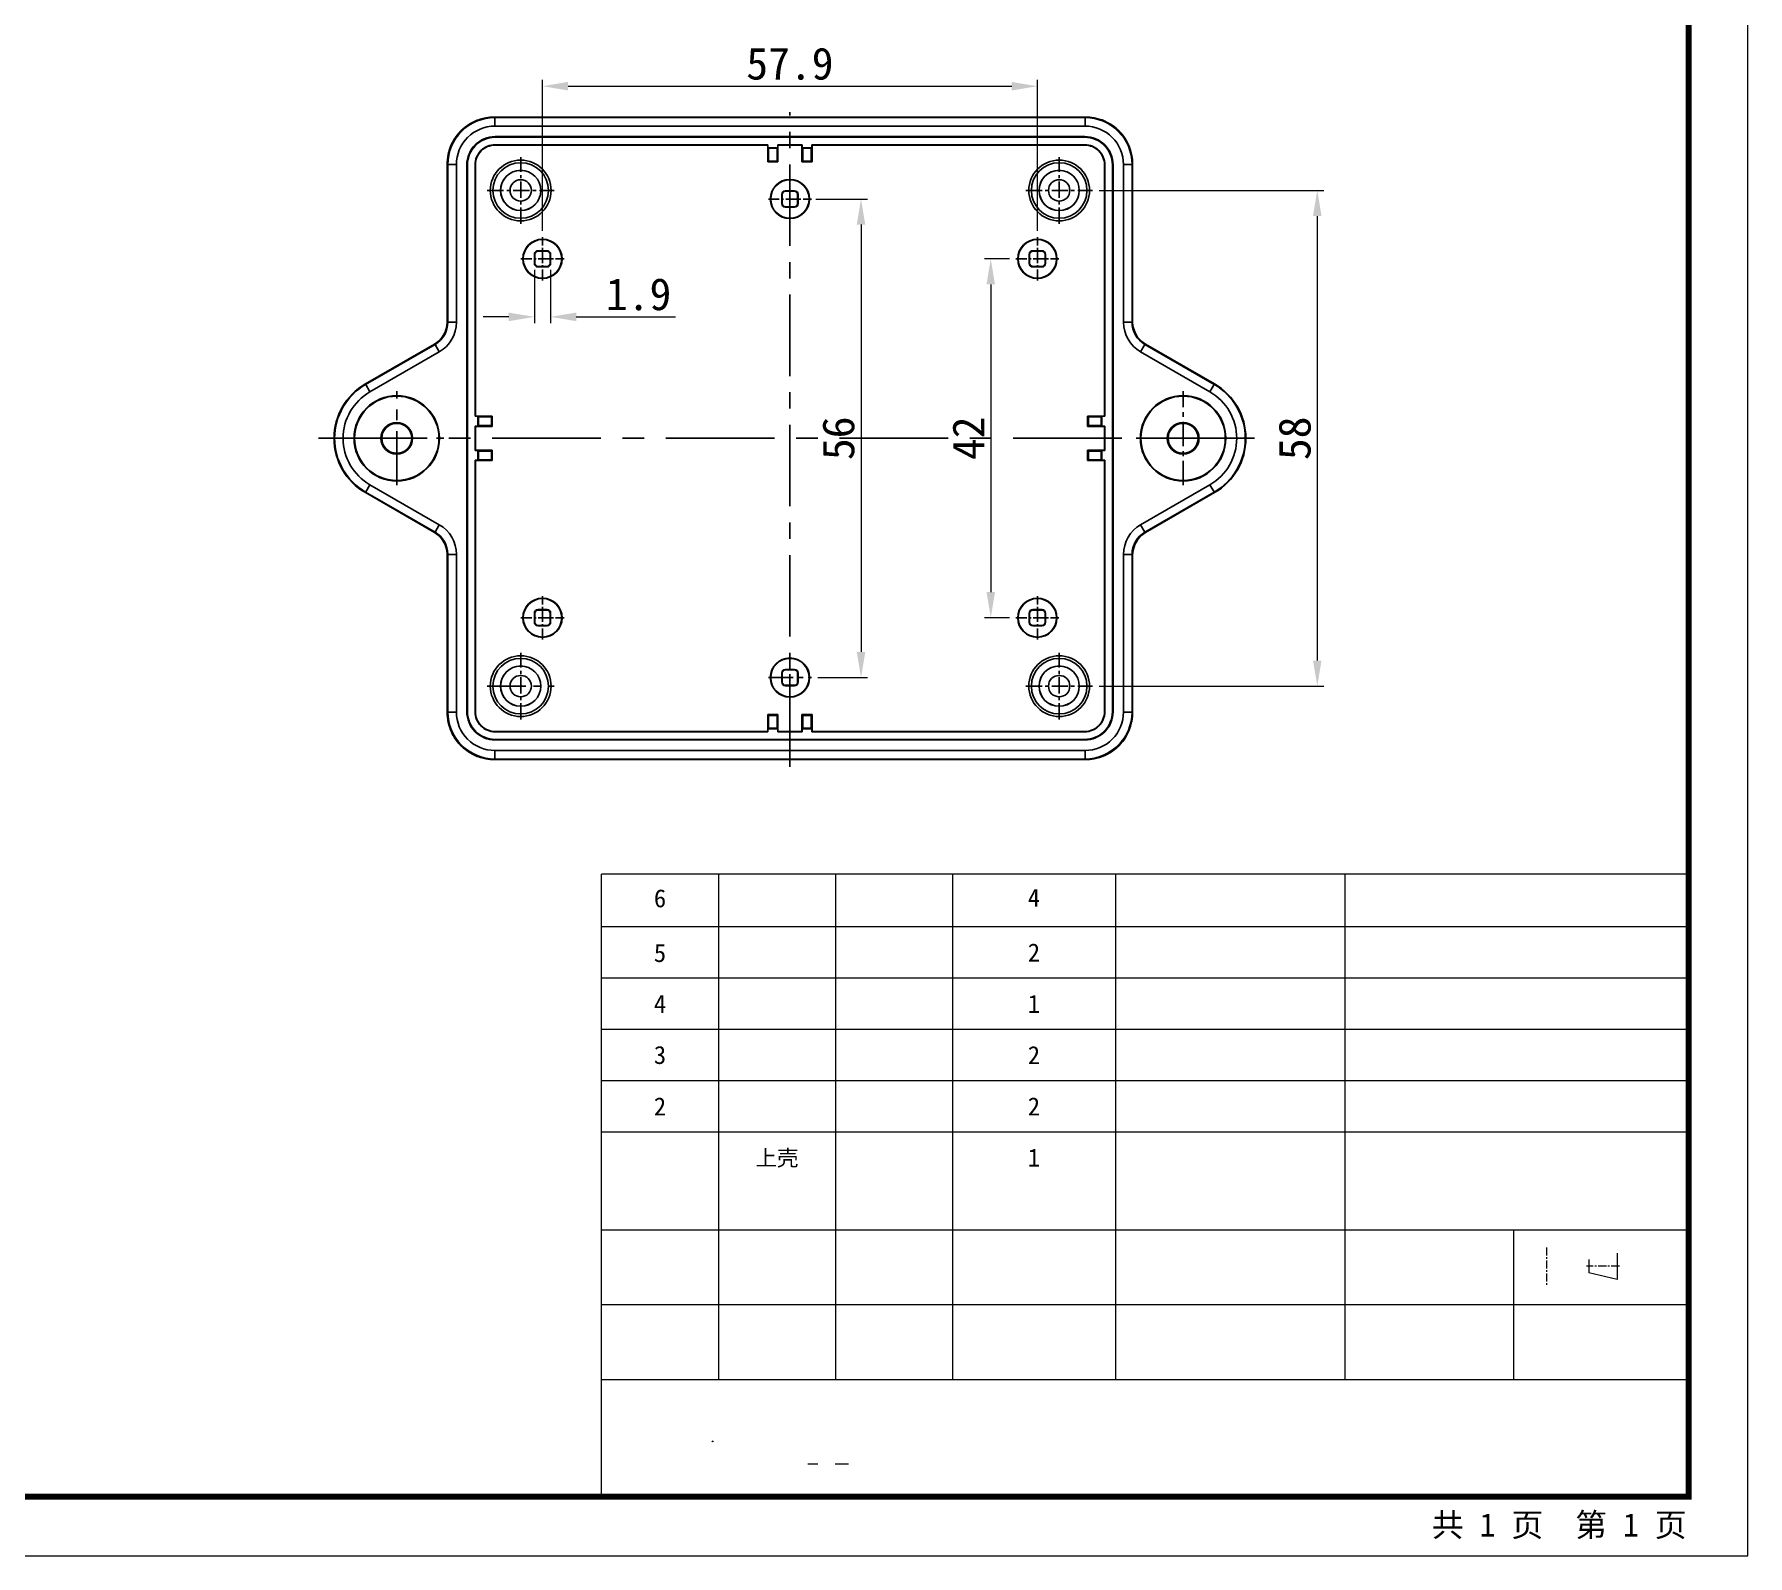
# Model space of a CAD drawing. Header units: millimetres. Extents: x 1338 to 1739, y -253 to 25.
# Drawn here: x 1538.8 to 1739.3, y -253.2 to -75.1 of the extents above; entities that cross this region are included whole.
import ezdxf
from ezdxf.enums import TextEntityAlignment as Align

# ---------------------------------------------------------------- set-up
doc = ezdxf.new("R2010")
doc.units = ezdxf.units.MM
doc.linetypes.add('CENTER', pattern=[50.8, 31.75, -6.35, 6.35, -6.35])
doc.layers.add('dim', color=82, linetype='Continuous', lineweight=9)
doc.layers.add('from', color=7, linetype='Continuous', lineweight=13)
doc.styles.add('宋体', font='')
doc.styles.get('宋体').set_extended_font_data('SimSun')
doc.dimstyles.new('YanXiu', dxfattribs={"dimscale": 1.5, "dimtxt": 2.5, "dimasz": 2.2, "dimexe": 0.65, "dimexo": 0.65, "dimgap": 0.5, "dimtad": 1, "dimdsep": 46, "dimtxsty": '宋体', "dimcen": 0, "dimclrd": 3, "dimclre": 3, "dimclrt": 3, "dimazin": 2, "dimtfac": 1, "dimtofl": 0, "dimtmove": 0, "dimatfit": 3, "dimfxl": 0, "dimlwd": 5, "dimlwe": 5, "dimarcsym": 0})

# ---------------------------------------------------------------- blocks, each defined once
blk = doc.blocks.new('*D6')
at = {"layer": 'Defpoints', "color": 0}
for p in [(1656.15, -81.2), (1598.25, -98.88), (1656.15, -98.88)]:
    blk.add_point(p, dxfattribs=at)
at = {"layer": 'dim', "color": 3, "lineweight": 5}
for p, q in [((1598.25, -98.13), (1598.25, -80.45)), ((1601.25, -81.2), (1653.15, -81.2)), ((1656.15, -98.13), (1656.15, -80.45))]:
    blk.add_line(p, q, dxfattribs=at)
at = {"layer": 'dim', "color": 3}
for points in [[(1601.25, -80.7), (1601.25, -81.7), (1598.25, -81.2)], [(1653.15, -80.7), (1653.15, -81.7), (1656.15, -81.2)]]:
    blk.add_solid(points, dxfattribs=at)
at = {"layer": 'dim', "color": 3, "insert": (1627.2, -78.58), "char_height": 3.75, "attachment_point": 5, "style": '宋体'}
blk.add_mtext('57.9', dxfattribs=at)
blk = doc.blocks.new('*D7')
at = {"layer": 'Defpoints', "color": 0}
for p in [(1653.63, -101.4), (1650.7, -143.4), (1653.63, -143.4)]:
    blk.add_point(p, dxfattribs=at)
at = {"layer": 'dim', "color": 3, "lineweight": 5}
for p, q in [((1652.88, -101.4), (1649.95, -101.4)), ((1650.7, -104.4), (1650.7, -140.4)), ((1652.88, -143.4), (1649.95, -143.4))]:
    blk.add_line(p, q, dxfattribs=at)
at = {"layer": 'dim', "color": 3}
for points in [[(1650.2, -104.4), (1651.2, -104.4), (1650.7, -101.4)], [(1650.2, -140.4), (1651.2, -140.4), (1650.7, -143.4)]]:
    blk.add_solid(points, dxfattribs=at)
at = {"layer": 'dim', "color": 3, "insert": (1648.08, -122.4), "char_height": 3.75, "attachment_point": 5, "rotation": 90, "style": '宋体'}
blk.add_mtext('42', dxfattribs=at)
blk = doc.blocks.new('*D8')
at = {"layer": 'Defpoints', "color": 0}
for p in [(1629.5, -94.4), (1629.73, -150.4), (1635.52, -150.4)]:
    blk.add_point(p, dxfattribs=at)
at = {"layer": 'dim', "color": 3, "lineweight": 5}
for p, q in [((1630.25, -94.4), (1636.27, -94.4)), ((1635.52, -97.4), (1635.52, -147.4)), ((1630.48, -150.4), (1636.27, -150.4))]:
    blk.add_line(p, q, dxfattribs=at)
at = {"layer": 'dim', "color": 3}
for points in [[(1635.02, -97.4), (1636.02, -97.4), (1635.52, -94.4)], [(1635.02, -147.4), (1636.02, -147.4), (1635.52, -150.4)]]:
    blk.add_solid(points, dxfattribs=at)
at = {"layer": 'dim', "color": 3, "insert": (1632.89, -122.4), "char_height": 3.75, "attachment_point": 5, "rotation": 90, "style": '宋体'}
blk.add_mtext('56', dxfattribs=at)
blk = doc.blocks.new('*D27')
at = {"layer": 'Defpoints', "color": 0}
for p in [(1597.3, -101.95), (1599.2, -101.95), (1599.2, -108.19)]:
    blk.add_point(p, dxfattribs=at)
at = {"layer": 'dim', "color": 3, "lineweight": 5}
for p, q in [((1597.3, -102.7), (1597.3, -108.94)), ((1599.2, -102.7), (1599.2, -108.94)), ((1594.3, -108.19), (1591.3, -108.19)), ((1602.2, -108.19), (1613.81, -108.19))]:
    blk.add_line(p, q, dxfattribs=at)
at = {"layer": 'dim', "color": 3}
for points in [[(1594.3, -107.69), (1594.3, -108.69), (1597.3, -108.19)], [(1602.2, -107.69), (1602.2, -108.69), (1599.2, -108.19)]]:
    blk.add_solid(points, dxfattribs=at)
at = {"layer": 'dim', "color": 3, "insert": (1609.5, -105.56), "char_height": 3.75, "attachment_point": 5, "style": '宋体'}
blk.add_mtext('1.9', dxfattribs=at)
blk = doc.blocks.new('*D28')
at = {"layer": 'Defpoints', "color": 0}
for p in [(1662.62, -93.4), (1662.62, -151.4), (1688.9, -151.4)]:
    blk.add_point(p, dxfattribs=at)
at = {"layer": 'dim', "color": 3, "lineweight": 5}
for p, q in [((1663.37, -93.4), (1689.65, -93.4)), ((1688.9, -96.4), (1688.9, -148.4)), ((1663.37, -151.4), (1689.65, -151.4))]:
    blk.add_line(p, q, dxfattribs=at)
at = {"layer": 'dim', "color": 3}
for points in [[(1688.4, -96.4), (1689.4, -96.4), (1688.9, -93.4)], [(1688.4, -148.4), (1689.4, -148.4), (1688.9, -151.4)]]:
    blk.add_solid(points, dxfattribs=at)
at = {"layer": 'dim', "color": 3, "insert": (1686.27, -122.4), "char_height": 3.75, "attachment_point": 5, "rotation": 90, "style": '宋体'}
blk.add_mtext('58', dxfattribs=at)

msp = doc.modelspace()

# ---------------------------------------------------------------- linework, layer by layer
at = {"color": 7, "linetype": 'Continuous'}
for p, q in [((1592.611, -84.808), (1592.611, -84.809)), ((1592.676, -84.874), (1592.611, -84.809)), ((1592.611, -84.809), (1661.796, -84.809)), ((1592.676, -85.874), (1592.676, -84.874)), ((1661.73, -84.874), (1592.676, -84.874)), ((1661.73, -85.874), (1592.676, -85.874)), ((1661.73, -84.874), (1661.796, -84.809)), ((1661.73, -85.874), (1661.73, -84.874)), ((1661.796, -84.808), (1661.796, -84.809)), ((1592.703, -87.175), (1592.703, -87.1)), ((1592.703, -87.1), (1661.703, -87.1)), ((1661.703, -87.175), (1592.703, -87.175)), ((1592.703, -88.1), (1592.703, -88.056)), ((1592.703, -88.056), (1624.631, -88.056)), ((1592.703, -88.1), (1624.602, -88.1)), ((1624.602, -88.1), (1624.631, -88.056)), ((1624.602, -90.069), (1624.602, -88.1)), ((1624.631, -88.056), (1624.631, -88.396)), ((1625.775, -88.396), (1625.775, -88.056)), ((1625.804, -88.1), (1625.775, -88.056)), ((1625.775, -88.056), (1628.631, -88.056)), ((1625.804, -88.1), (1625.804, -90.069)), ((1625.804, -88.1), (1628.602, -88.1)), ((1628.602, -88.1), (1628.631, -88.056)), ((1628.602, -90.069), (1628.602, -88.1)), ((1628.631, -88.056), (1628.631, -88.396)), ((1629.775, -88.396), (1629.775, -88.056)), ((1629.804, -88.1), (1629.775, -88.056)), ((1629.775, -88.056), (1661.703, -88.056)), ((1629.804, -88.1), (1629.804, -90.069)), ((1629.804, -88.1), (1661.703, -88.1)), ((1661.703, -87.175), (1661.703, -87.1)), ((1661.703, -88.1), (1661.703, -88.056)), ((1624.703, -89.968), (1624.602, -90.069)), ((1624.602, -90.069), (1625.804, -90.069)), ((1624.703, -88.468), (1624.631, -88.396)), ((1625.775, -88.396), (1624.631, -88.396)), ((1624.703, -88.468), (1624.703, -89.968)), ((1625.703, -88.468), (1624.703, -88.468)), ((1624.703, -89.968), (1625.703, -89.968)), ((1625.703, -88.468), (1625.775, -88.396)), ((1625.703, -89.968), (1625.703, -88.468)), ((1625.703, -89.968), (1625.804, -90.069)), ((1628.703, -89.968), (1628.602, -90.069)), ((1628.602, -90.069), (1629.804, -90.069)), ((1628.703, -88.468), (1628.631, -88.396)), ((1629.775, -88.396), (1628.631, -88.396)), ((1628.703, -88.468), (1628.703, -89.968)), ((1629.703, -88.468), (1628.703, -88.468)), ((1628.703, -89.968), (1629.703, -89.968)), ((1629.703, -88.468), (1629.775, -88.396)), ((1629.703, -89.968), (1629.703, -88.468)), ((1629.703, -89.968), (1629.804, -90.069)), ((1587.112, -108.78), (1587.112, -90.307)), ((1587.178, -90.372), (1587.112, -90.307)), ((1587.112, -90.307), (1587.112, -90.307)), ((1587.178, -90.372), (1587.178, -108.818)), ((1588.177, -90.372), (1587.178, -90.372)), ((1588.177, -90.372), (1588.177, -108.818)), ((1589.404, -154.4), (1589.404, -90.4)), ((1589.479, -90.4), (1589.404, -90.4)), ((1589.479, -90.4), (1589.479, -154.4)), ((1590.359, -119.828), (1590.359, -90.4)), ((1590.404, -90.4), (1590.359, -90.4)), ((1590.404, -119.798), (1590.404, -90.4)), ((1664.003, -90.4), (1664.047, -90.4)), ((1664.003, -90.4), (1664.003, -119.798)), ((1664.047, -90.4), (1664.047, -119.828)), ((1664.927, -90.4), (1665.003, -90.4)), ((1664.927, -154.4), (1664.927, -90.4)), ((1665.003, -90.4), (1665.003, -154.4)), ((1666.229, -90.372), (1667.229, -90.372)), ((1666.229, -108.818), (1666.229, -90.372)), ((1667.229, -90.372), (1667.294, -90.307)), ((1667.229, -108.818), (1667.229, -90.372)), ((1667.294, -90.307), (1667.294, -90.307)), ((1667.294, -90.307), (1667.294, -108.78)), ((1626.253, -94.95), (1626.253, -93.85)), ((1626.253, -93.85), (1626.299, -93.896)), ((1626.299, -93.896), (1626.299, -94.903)), ((1626.653, -93.45), (1626.699, -93.496)), ((1626.653, -93.45), (1627.753, -93.45)), ((1627.707, -93.496), (1626.699, -93.496)), ((1627.753, -93.45), (1627.707, -93.496)), ((1628.153, -93.85), (1628.107, -93.896)), ((1628.107, -94.903), (1628.107, -93.896)), ((1628.153, -93.85), (1628.153, -94.95)), ((1626.253, -94.95), (1626.299, -94.903)), ((1626.653, -95.35), (1626.699, -95.303)), ((1627.753, -95.35), (1626.653, -95.35)), ((1626.699, -95.303), (1627.707, -95.303)), ((1627.707, -95.303), (1627.753, -95.35)), ((1628.107, -94.903), (1628.153, -94.95)), ((1597.303, -101.95), (1597.303, -100.85)), ((1597.303, -100.85), (1597.349, -100.896)), ((1597.303, -101.95), (1597.349, -101.903)), ((1597.349, -100.896), (1597.349, -101.903)), ((1597.703, -100.45), (1597.749, -100.496)), ((1597.703, -100.45), (1598.803, -100.45)), ((1598.757, -100.496), (1597.749, -100.496)), ((1598.757, -100.496), (1598.803, -100.45)), ((1599.157, -100.896), (1599.203, -100.85)), ((1599.157, -101.903), (1599.157, -100.896)), ((1599.203, -101.95), (1599.157, -101.903)), ((1599.203, -100.85), (1599.203, -101.95)), ((1655.203, -101.95), (1655.203, -100.85)), ((1655.249, -100.896), (1655.203, -100.85)), ((1655.203, -101.95), (1655.249, -101.903)), ((1655.249, -100.896), (1655.249, -101.903)), ((1655.603, -100.45), (1656.703, -100.45)), ((1655.649, -100.496), (1655.603, -100.45)), ((1656.657, -100.496), (1655.649, -100.496)), ((1656.703, -100.45), (1656.657, -100.496)), ((1657.103, -100.85), (1657.057, -100.896)), ((1657.057, -101.903), (1657.057, -100.896)), ((1657.103, -101.95), (1657.057, -101.903)), ((1657.103, -100.85), (1657.103, -101.95)), ((1597.703, -102.35), (1597.749, -102.303)), ((1598.803, -102.35), (1597.703, -102.35)), ((1597.749, -102.303), (1598.757, -102.303)), ((1598.803, -102.35), (1598.757, -102.303)), ((1655.603, -102.35), (1655.649, -102.303)), ((1656.703, -102.35), (1655.603, -102.35)), ((1655.649, -102.303), (1656.657, -102.303)), ((1656.703, -102.35), (1656.657, -102.303)), ((1587.178, -108.818), (1587.112, -108.78)), ((1587.112, -108.78), (1587.112, -108.78)), ((1588.177, -108.818), (1587.178, -108.818)), ((1666.229, -108.818), (1667.229, -108.818)), ((1667.294, -108.78), (1667.229, -108.818)), ((1667.294, -108.78), (1667.294, -108.78)), ((1667.338, -109.291), (1667.294, -108.78)), ((1577.533, -116.042), (1585.613, -111.377)), ((1585.678, -111.415), (1577.565, -116.099)), ((1586.035, -111.082), (1585.613, -111.377)), ((1585.613, -111.377), (1585.613, -111.377)), ((1585.678, -111.415), (1585.613, -111.377)), ((1586.178, -112.281), (1585.678, -111.415)), ((1668.228, -112.281), (1668.728, -111.415)), ((1668.793, -111.377), (1668.728, -111.415)), ((1676.841, -116.099), (1668.728, -111.415)), ((1668.793, -111.377), (1668.793, -111.377)), ((1668.793, -111.377), (1676.873, -116.042)), ((1586.178, -112.281), (1578.065, -116.964)), ((1676.341, -116.964), (1668.228, -112.281)), ((1578.065, -116.964), (1577.533, -116.042)), ((1676.341, -116.964), (1676.873, -116.042)), ((1590.404, -119.798), (1590.359, -119.828)), ((1590.7, -119.828), (1590.359, -119.828)), ((1590.404, -119.798), (1592.373, -119.798)), ((1590.7, -119.828), (1590.7, -120.971)), ((1590.771, -119.9), (1590.7, -119.828)), ((1590.771, -119.9), (1590.771, -120.9)), ((1592.271, -119.9), (1590.771, -119.9)), ((1592.271, -119.9), (1592.373, -119.798)), ((1592.271, -120.9), (1592.271, -119.9)), ((1592.373, -121.001), (1592.373, -119.798)), ((1662.033, -119.798), (1664.003, -119.798)), ((1662.135, -119.9), (1662.033, -119.798)), ((1662.033, -119.798), (1662.033, -121.001)), ((1663.635, -119.9), (1662.135, -119.9)), ((1662.135, -119.9), (1662.135, -120.9)), ((1663.635, -119.9), (1663.706, -119.828)), ((1663.635, -120.9), (1663.635, -119.9)), ((1664.047, -119.828), (1663.706, -119.828)), ((1663.706, -120.971), (1663.706, -119.828)), ((1664.003, -119.798), (1664.047, -119.828)), ((1590.359, -123.828), (1590.359, -120.971)), ((1590.404, -121.001), (1590.359, -120.971)), ((1590.359, -120.971), (1590.7, -120.971)), ((1590.404, -123.798), (1590.404, -121.001)), ((1592.373, -121.001), (1590.404, -121.001)), ((1590.771, -120.9), (1590.7, -120.971)), ((1590.771, -120.9), (1592.271, -120.9)), ((1592.271, -120.9), (1592.373, -121.001)), ((1662.135, -120.9), (1662.033, -121.001)), ((1664.003, -121.001), (1662.033, -121.001)), ((1662.135, -120.9), (1663.635, -120.9)), ((1663.635, -120.9), (1663.706, -120.971)), ((1663.706, -120.971), (1664.047, -120.971)), ((1664.003, -121.001), (1664.047, -120.971)), ((1664.003, -121.001), (1664.003, -123.798)), ((1664.047, -120.971), (1664.047, -123.828)), ((1590.404, -123.798), (1590.359, -123.828)), ((1590.7, -123.828), (1590.359, -123.828)), ((1590.404, -123.798), (1592.373, -123.798)), ((1590.7, -123.828), (1590.7, -124.971)), ((1590.771, -123.9), (1590.7, -123.828)), ((1590.771, -123.9), (1590.771, -124.9)), ((1592.271, -123.9), (1590.771, -123.9)), ((1592.271, -123.9), (1592.373, -123.798)), ((1592.271, -124.9), (1592.271, -123.9)), ((1592.373, -125.001), (1592.373, -123.798)), ((1662.033, -123.798), (1664.003, -123.798)), ((1662.135, -123.9), (1662.033, -123.798)), ((1662.033, -123.798), (1662.033, -125.001)), ((1663.635, -123.9), (1662.135, -123.9)), ((1662.135, -123.9), (1662.135, -124.9)), ((1663.635, -123.9), (1663.706, -123.828)), ((1663.635, -124.9), (1663.635, -123.9)), ((1664.047, -123.828), (1663.706, -123.828)), ((1663.706, -124.971), (1663.706, -123.828)), ((1664.003, -123.798), (1664.047, -123.828)), ((1590.359, -154.4), (1590.359, -124.971)), ((1590.404, -125.001), (1590.359, -124.971)), ((1590.359, -124.971), (1590.7, -124.971)), ((1590.404, -154.4), (1590.404, -125.001)), ((1592.373, -125.001), (1590.404, -125.001)), ((1590.771, -124.9), (1590.7, -124.971)), ((1590.771, -124.9), (1592.271, -124.9)), ((1592.271, -124.9), (1592.373, -125.001)), ((1662.135, -124.9), (1662.033, -125.001)), ((1664.003, -125.001), (1662.033, -125.001)), ((1662.135, -124.9), (1663.635, -124.9)), ((1663.635, -124.9), (1663.706, -124.971)), ((1663.706, -124.971), (1664.047, -124.971)), ((1664.003, -125.001), (1664.047, -124.971)), ((1664.003, -125.001), (1664.003, -154.4)), ((1664.047, -124.971), (1664.047, -154.4)), ((1578.065, -127.835), (1577.533, -128.757)), ((1578.065, -127.835), (1586.178, -132.518)), ((1668.228, -132.518), (1676.341, -127.835)), ((1676.341, -127.835), (1676.873, -128.757)), ((1585.613, -133.422), (1577.533, -128.757)), ((1577.565, -128.7), (1585.678, -133.384)), ((1668.728, -133.384), (1676.841, -128.7)), ((1676.873, -128.757), (1668.793, -133.422)), ((1585.613, -133.422), (1585.678, -133.384)), ((1585.613, -133.422), (1585.613, -133.422)), ((1586.178, -132.518), (1585.678, -133.384)), ((1668.228, -132.518), (1668.728, -133.384)), ((1668.372, -133.717), (1668.793, -133.422)), ((1668.728, -133.384), (1668.793, -133.422)), ((1668.793, -133.422), (1668.793, -133.422)), ((1587.068, -135.508), (1587.112, -136.019)), ((1587.112, -136.019), (1587.178, -135.981)), ((1587.112, -154.492), (1587.112, -136.019)), ((1587.112, -136.019), (1587.112, -136.019)), ((1587.178, -135.981), (1587.178, -154.427)), ((1588.177, -135.981), (1587.178, -135.981)), ((1588.177, -135.981), (1588.177, -154.427)), ((1666.229, -135.981), (1667.229, -135.981)), ((1666.229, -154.427), (1666.229, -135.981)), ((1667.229, -135.981), (1667.294, -136.019)), ((1667.229, -154.427), (1667.229, -135.981)), ((1667.294, -136.019), (1667.294, -136.019)), ((1667.294, -136.019), (1667.294, -154.492)), ((1597.303, -142.85), (1597.349, -142.896)), ((1597.303, -143.95), (1597.303, -142.85)), ((1597.303, -143.95), (1597.349, -143.903)), ((1597.349, -142.896), (1597.349, -143.903)), ((1597.703, -142.45), (1597.749, -142.496)), ((1597.703, -142.45), (1598.803, -142.45)), ((1597.703, -144.35), (1597.749, -144.303)), ((1598.757, -142.496), (1597.749, -142.496)), ((1597.749, -144.303), (1598.757, -144.303)), ((1598.803, -142.45), (1598.757, -142.496)), ((1598.757, -144.303), (1598.803, -144.35)), ((1599.203, -142.85), (1599.157, -142.896)), ((1599.157, -143.903), (1599.157, -142.896)), ((1599.157, -143.903), (1599.203, -143.95)), ((1599.203, -142.85), (1599.203, -143.95)), ((1655.203, -142.85), (1655.249, -142.896)), ((1655.203, -143.95), (1655.203, -142.85)), ((1655.249, -143.903), (1655.203, -143.95)), ((1655.249, -142.896), (1655.249, -143.903)), ((1655.603, -142.45), (1656.703, -142.45)), ((1655.603, -142.45), (1655.649, -142.496)), ((1655.649, -144.303), (1655.603, -144.35)), ((1656.657, -142.496), (1655.649, -142.496)), ((1655.649, -144.303), (1656.657, -144.303)), ((1656.703, -142.45), (1656.657, -142.496)), ((1656.703, -144.35), (1656.657, -144.303)), ((1657.103, -142.85), (1657.057, -142.896)), ((1657.057, -143.903), (1657.057, -142.896)), ((1657.103, -143.95), (1657.057, -143.903)), ((1657.103, -142.85), (1657.103, -143.95)), ((1598.803, -144.35), (1597.703, -144.35)), ((1656.703, -144.35), (1655.603, -144.35)), ((1626.253, -149.85), (1626.299, -149.896)), ((1626.253, -150.95), (1626.253, -149.85)), ((1626.299, -149.896), (1626.299, -150.903)), ((1626.653, -149.45), (1627.753, -149.45)), ((1626.653, -149.45), (1626.699, -149.496)), ((1627.707, -149.496), (1626.699, -149.496)), ((1627.707, -149.496), (1627.753, -149.45)), ((1628.107, -149.896), (1628.153, -149.85)), ((1628.107, -150.903), (1628.107, -149.896)), ((1628.153, -149.85), (1628.153, -150.95)), ((1626.253, -150.95), (1626.299, -150.903)), ((1626.653, -151.35), (1626.699, -151.303)), ((1627.753, -151.35), (1626.653, -151.35)), ((1626.699, -151.303), (1627.707, -151.303)), ((1627.753, -151.35), (1627.707, -151.303)), ((1628.153, -150.95), (1628.107, -150.903)), ((1587.178, -154.427), (1587.112, -154.492)), ((1587.112, -154.492), (1587.112, -154.492)), ((1588.177, -154.427), (1587.178, -154.427)), ((1589.479, -154.4), (1589.404, -154.4)), ((1590.404, -154.4), (1590.359, -154.4)), ((1625.804, -154.73), (1624.602, -154.73)), ((1624.703, -154.831), (1624.602, -154.73)), ((1624.602, -156.699), (1624.602, -154.73)), ((1624.703, -156.331), (1624.631, -156.403)), ((1625.703, -154.831), (1624.703, -154.831)), ((1624.703, -154.831), (1624.703, -156.331)), ((1624.703, -156.331), (1625.703, -156.331)), ((1625.703, -154.831), (1625.804, -154.73)), ((1625.703, -156.331), (1625.703, -154.831)), ((1625.703, -156.331), (1625.775, -156.403)), ((1625.804, -154.73), (1625.804, -156.699)), ((1629.804, -154.73), (1628.602, -154.73)), ((1628.703, -154.831), (1628.602, -154.73)), ((1628.602, -156.699), (1628.602, -154.73)), ((1628.703, -156.331), (1628.631, -156.403)), ((1629.703, -154.831), (1628.703, -154.831)), ((1628.703, -154.831), (1628.703, -156.331)), ((1628.703, -156.331), (1629.703, -156.331)), ((1629.703, -154.831), (1629.804, -154.73)), ((1629.703, -156.331), (1629.703, -154.831)), ((1629.703, -156.331), (1629.775, -156.403)), ((1629.804, -154.73), (1629.804, -156.699)), ((1664.003, -154.4), (1664.047, -154.4)), ((1664.927, -154.4), (1665.003, -154.4)), ((1666.229, -154.427), (1667.229, -154.427)), ((1667.229, -154.427), (1667.294, -154.492)), ((1667.294, -154.492), (1667.294, -154.492)), ((1592.703, -156.699), (1592.703, -156.744)), ((1624.602, -156.699), (1592.703, -156.699)), ((1624.631, -156.744), (1592.703, -156.744)), ((1592.703, -157.624), (1592.703, -157.699)), ((1592.703, -157.624), (1661.703, -157.624)), ((1661.703, -157.699), (1592.703, -157.699)), ((1624.602, -156.699), (1624.631, -156.744)), ((1624.631, -156.403), (1625.775, -156.403)), ((1624.631, -156.403), (1624.631, -156.744)), ((1625.775, -156.744), (1625.775, -156.403)), ((1625.804, -156.699), (1625.775, -156.744)), ((1628.631, -156.744), (1625.775, -156.744)), ((1628.602, -156.699), (1625.804, -156.699)), ((1628.602, -156.699), (1628.631, -156.744)), ((1628.631, -156.403), (1629.775, -156.403)), ((1628.631, -156.403), (1628.631, -156.744)), ((1629.775, -156.744), (1629.775, -156.403)), ((1629.804, -156.699), (1629.775, -156.744)), ((1661.703, -156.744), (1629.775, -156.744)), ((1661.703, -156.699), (1629.804, -156.699)), ((1661.703, -156.699), (1661.703, -156.744)), ((1661.703, -157.624), (1661.703, -157.699)), ((1592.676, -159.925), (1592.611, -159.99)), ((1592.611, -159.991), (1592.611, -159.99)), ((1661.796, -159.991), (1592.611, -159.991)), ((1592.676, -158.925), (1592.676, -159.925)), ((1592.676, -158.925), (1661.73, -158.925)), ((1592.676, -159.925), (1661.73, -159.925)), ((1661.73, -158.925), (1661.73, -159.925)), ((1661.73, -159.925), (1661.796, -159.99)), ((1661.796, -159.991), (1661.796, -159.99))]:
    msp.add_line(p, q, dxfattribs=at)
at = {"color": 1, "linetype": 'CENTER', "ltscale": 0.3}
msp.add_line((1627.203, -160.835), (1627.203, -84.232), dxfattribs=at)
at = {"color": 1, "linetype": 'CENTER', "ltscale": 0.06}
for p, q in [((1595.703, -97.313), (1595.703, -89.486)), ((1658.703, -97.313), (1658.703, -89.486)), ((1591.79, -93.4), (1599.616, -93.4)), ((1654.79, -93.4), (1662.616, -93.4)), ((1595.703, -155.313), (1595.703, -147.486)), ((1658.703, -155.313), (1658.703, -147.486)), ((1654.79, -151.4), (1662.616, -151.4))]:
    msp.add_line(p, q, dxfattribs=at)
at = {"color": 1, "linetype": 'CENTER', "ltscale": 0.091745}
for p, q in [((1627.203, -96.923), (1627.203, -91.877)), ((1627.203, -152.923), (1627.203, -147.877)), ((1624.68, -150.4), (1629.726, -150.4))]:
    msp.add_line(p, q, dxfattribs=at)
at = {"color": 1, "linetype": 'CENTER', "ltscale": 0.04}
for p, q in [((1624.68, -94.4), (1629.726, -94.4)), ((1598.253, -103.923), (1598.253, -98.877)), ((1656.153, -103.923), (1656.153, -98.877)), ((1595.73, -101.4), (1600.776, -101.4)), ((1653.63, -101.4), (1658.676, -101.4)), ((1598.253, -145.923), (1598.253, -140.877)), ((1656.153, -145.923), (1656.153, -140.877)), ((1595.73, -143.4), (1600.776, -143.4)), ((1653.63, -143.4), (1658.676, -143.4))]:
    msp.add_line(p, q, dxfattribs=at)
at = {"color": 1, "linetype": 'CENTER', "ltscale": 0.2}
for p, q in [((1581.203, -127.9), (1581.203, -116.9)), ((1575.703, -122.4), (1586.703, -122.4)), ((1667.703, -122.4), (1678.703, -122.4))]:
    msp.add_line(p, q, dxfattribs=at)
at = {"color": 1, "linetype": 'CENTER', "ltscale": 0.09}
msp.add_line((1673.203, -127.9), (1673.203, -116.9), dxfattribs=at)
at = {"color": 1, "linetype": 'CENTER', "ltscale": 0.4}
msp.add_line((1572.058, -122.4), (1681.557, -122.4), dxfattribs=at)
at = {"color": 1, "linetype": 'CENTER', "ltscale": 0.142292}
msp.add_line((1591.79, -151.4), (1599.616, -151.4), dxfattribs=at)
at = {"color": 7, "linetype": 'Continuous'}
for points in [[(1592.611, -84.808), (1591.691, -84.886), (1590.6, -85.189), (1589.594, -85.71), (1588.715, -86.426), (1588.002, -87.308), (1587.485, -88.316), (1587.186, -89.407), (1587.112, -90.307)], [(1667.294, -90.307), (1667.217, -89.388), (1666.914, -88.297), (1666.393, -87.29), (1665.676, -86.411), (1664.795, -85.698), (1663.786, -85.181), (1662.695, -84.882), (1661.796, -84.808)], [(1587.112, -108.78), (1587.065, -109.306), (1586.864, -109.973), (1586.514, -110.576), (1586.035, -111.082)], [(1668.793, -111.377), (1668.36, -111.072), (1667.882, -110.564), (1667.536, -109.959), (1667.338, -109.291)], [(1585.613, -133.422), (1586.047, -133.727), (1586.524, -134.235), (1586.871, -134.84), (1587.068, -135.508)], [(1667.294, -136.019), (1667.341, -135.493), (1667.542, -134.826), (1667.892, -134.223), (1668.372, -133.717)], [(1587.112, -154.492), (1587.189, -155.411), (1587.492, -156.502), (1588.013, -157.509), (1588.73, -158.388), (1589.612, -159.101), (1590.62, -159.618), (1591.711, -159.917), (1592.611, -159.991)], [(1661.796, -159.991), (1662.715, -159.913), (1663.806, -159.61), (1664.813, -159.089), (1665.692, -158.373), (1666.405, -157.491), (1666.921, -156.483), (1667.22, -155.392), (1667.294, -154.492)]]:
    msp.add_lwpolyline(points, dxfattribs=at)
for centre, radius in [((1595.703, -93.4), 3.557), ((1595.703, -93.4), 3.25), ((1658.703, -93.4), 3.557), ((1658.703, -93.4), 3.25), ((1595.703, -93.4), 2.358), ((1595.703, -93.4), 2.35), ((1595.703, -93.4), 1.25), ((1627.203, -94.4), 2.294), ((1627.203, -94.4), 2.25), ((1658.703, -93.4), 2.358), ((1658.703, -93.4), 2.35), ((1658.703, -93.4), 1.25), ((1598.253, -101.4), 2.294), ((1598.253, -101.4), 2.25), ((1656.153, -101.4), 2.294), ((1656.153, -101.4), 2.25), ((1581.203, -122.4), 5), ((1581.203, -122.4), 4.934), ((1673.203, -122.4), 5), ((1673.203, -122.4), 4.934), ((1581.203, -122.4), 1.858), ((1581.203, -122.4), 1.75), ((1673.203, -122.4), 1.858), ((1673.203, -122.4), 1.75), ((1598.253, -143.4), 2.294), ((1598.253, -143.4), 2.25), ((1656.153, -143.4), 2.294), ((1656.153, -143.4), 2.25), ((1595.703, -151.4), 3.557), ((1595.703, -151.4), 3.25), ((1627.203, -150.4), 2.294), ((1627.203, -150.4), 2.25), ((1658.703, -151.4), 3.557), ((1658.703, -151.4), 3.25), ((1595.703, -151.4), 2.358), ((1595.703, -151.4), 2.35), ((1595.703, -151.4), 1.25), ((1658.703, -151.4), 2.358), ((1658.703, -151.4), 2.35), ((1658.703, -151.4), 1.25)]:
    msp.add_circle(centre, radius, dxfattribs=at)
for centre, radius, start, end in [((1592.676, -90.372), 5.498, 90.00216, 179.99784), ((1592.608, -90.304), 5.494, 107.07803, 163.1636), ((1592.675, -90.372), 4.498, 89.9922, 180.0078), ((1592.609, -90.297), 5.488, 100.45556, 107.0839), ((1592.613, -90.322), 5.513, 90.02355, 100.45155), ((1661.73, -90.372), 5.498, 0.00216, 89.99784), ((1661.731, -90.372), 4.498, 359.9922, 90.0078), ((1661.793, -90.323), 5.514, 79.65515, 89.97637), ((1661.798, -90.297), 5.488, 73.15801, 79.65158), ((1661.799, -90.304), 5.494, 17.07803, 73.1636), ((1592.703, -90.399), 3.299, 89.99524, 180.00476), ((1592.703, -90.399), 3.224, 89.99546, 180.00454), ((1592.703, -90.399), 2.344, 89.99368, 180.00632), ((1592.703, -90.399), 2.299, 89.99318, 180.00682), ((1661.703, -90.399), 3.299, 359.99526, 90.00474), ((1661.703, -90.399), 3.224, 359.99546, 90.00454), ((1661.703, -90.399), 2.344, 359.99368, 90.00632), ((1661.703, -90.399), 2.299, 359.99319, 90.00681), ((1592.626, -90.309), 5.514, 169.65515, 179.97637), ((1592.601, -90.305), 5.488, 163.15801, 169.65158), ((1661.805, -90.305), 5.488, 10.45556, 17.0839), ((1661.78, -90.309), 5.513, 0.02355, 10.45155), ((1627.753, -94.95), 0.4, 269.9991, 0.0009), ((1584.18, -108.818), 2.998, 299.98968, 0.01032), ((1584.179, -108.818), 3.999, 299.99915, 0.00076), ((1584.113, -108.78), 2.999, 323.5184, 336.35192), ((1584.12, -108.782), 2.993, 336.35298, 349.10488), ((1584.104, -108.78), 3.008, 349.11023, 359.34308), ((1584.127, -108.78), 2.986, 359.35004, 0.00509), ((1670.227, -108.818), 3.998, 179.99842, 240.00167), ((1670.227, -108.818), 2.998, 179.98967, 240.01033), ((1670.279, -108.78), 2.985, 179.99489, 180.55891), ((1670.302, -108.78), 3.008, 180.56633, 190.7278), ((1670.286, -108.782), 2.992, 190.73226, 203.48506), ((1670.293, -108.78), 2.999, 203.48686, 216.32073), ((1584.122, -108.794), 2.983, 299.99231, 300.57603), ((1584.109, -108.773), 3.007, 300.5841, 310.75293), ((1584.118, -108.784), 2.993, 310.75679, 323.51649), ((1670.287, -108.784), 2.992, 216.32171, 229.08058), ((1670.297, -108.773), 3.007, 229.0853, 239.32112), ((1670.285, -108.793), 2.984, 239.32871, 240.00767), ((1581.203, -122.4), 7.341, 120, 240), ((1581.203, -122.4), 7.276, 120, 240), ((1673.203, -122.4), 7.276, 300, 60), ((1673.203, -122.4), 7.341, 300, 60), ((1581.203, -122.4), 6.276, 120, 240), ((1673.203, -122.4), 6.276, 300, 60), ((1584.121, -136.006), 2.984, 59.32871, 60.00767), ((1584.109, -136.026), 3.007, 49.0853, 59.32112), ((1584.18, -135.981), 2.998, 359.98967, 60.01033), ((1584.119, -136.015), 2.992, 36.32171, 49.08058), ((1584.179, -135.981), 3.998, 359.99843, 60.00166), ((1584.114, -136.019), 2.999, 23.48686, 36.32073), ((1670.227, -135.981), 3.999, 119.99915, 180.00076), ((1670.227, -135.981), 2.998, 119.98968, 180.01032), ((1670.293, -136.019), 2.999, 143.5184, 156.35192), ((1670.288, -136.015), 2.993, 130.75679, 143.51649), ((1670.297, -136.026), 3.007, 120.5841, 130.75293), ((1670.284, -136.006), 2.983, 119.99231, 120.57603), ((1584.12, -136.017), 2.992, 10.73226, 23.48506), ((1584.104, -136.019), 3.008, 0.56633, 10.7278), ((1584.127, -136.019), 2.985, 359.99489, 0.55891), ((1670.302, -136.019), 3.008, 169.11023, 179.34308), ((1670.279, -136.019), 2.986, 179.35004, 180.00509), ((1670.287, -136.017), 2.993, 156.35298, 169.10488), ((1592.626, -154.49), 5.513, 180.02355, 190.45155), ((1592.676, -154.427), 5.498, 180.00215, 269.99785), ((1592.601, -154.494), 5.488, 190.45556, 197.0839), ((1592.607, -154.495), 5.494, 197.07803, 253.1636), ((1592.675, -154.428), 4.498, 179.99219, 270.00781), ((1592.703, -154.4), 3.299, 179.99524, 270.00476), ((1592.703, -154.4), 3.224, 179.99546, 270.00454), ((1592.703, -154.4), 2.344, 179.99368, 270.00632), ((1592.703, -154.4), 2.299, 179.99318, 270.00682), ((1661.703, -154.4), 3.299, 269.99526, 0.00474), ((1661.703, -154.4), 3.224, 269.99546, 0.00454), ((1661.703, -154.4), 2.344, 269.99368, 0.00632), ((1661.703, -154.4), 2.299, 269.99319, 0.00681), ((1661.73, -154.427), 5.498, 270.00215, 359.99785), ((1661.731, -154.428), 4.498, 269.99219, 0.00781), ((1661.799, -154.495), 5.494, 287.07803, 343.1636), ((1661.806, -154.494), 5.488, 343.15801, 349.65158), ((1661.78, -154.49), 5.514, 349.65515, 359.97637), ((1592.609, -154.502), 5.488, 253.15801, 259.65158), ((1592.613, -154.477), 5.514, 259.65515, 269.97637), ((1661.793, -154.477), 5.513, 270.02355, 280.45155), ((1661.798, -154.502), 5.488, 280.45556, 287.0839)]:
    msp.add_arc(centre, radius, start, end, dxfattribs=at)
for centre, major_axis, start_param, end_param in [((1626.653, -93.85), (0.283, -0.283), 2.3562326, 3.9269527), ((1626.699, -93.896), (0.283, -0.283), 2.3562326, 3.9269527), ((1627.707, -93.896), (-0.283, -0.283), 2.3562326, 3.9269527), ((1627.753, -93.85), (0.283, 0.283), -0.7853601, 0.7853601), ((1626.653, -94.95), (0.283, 0.283), 2.3562326, 3.9269527), ((1626.699, -94.903), (0.283, 0.283), 2.3562326, 3.9269527), ((1627.707, -94.903), (0.283, -0.283), -0.7853601, 0.7853601), ((1597.703, -100.85), (0.283, -0.283), 2.3562326, 3.9269527), ((1597.703, -101.95), (0.283, 0.283), -3.9269527, -2.3562326), ((1597.749, -100.896), (0.283, -0.283), 2.3562326, 3.9269527), ((1597.749, -101.903), (0.283, 0.283), 2.3562326, 3.9269527), ((1598.757, -100.896), (0.283, 0.283), -0.7853601, 0.7853601), ((1598.757, -101.903), (-0.283, 0.283), 2.3562326, 3.9269527), ((1598.803, -100.85), (0.283, 0.283), -0.7853601, 0.7853601), ((1598.803, -101.95), (-0.283, 0.283), -3.9269527, -2.3562326), ((1655.603, -100.85), (0.283, -0.283), 2.3562326, 3.9269527), ((1655.603, -101.95), (0.283, 0.283), 2.3562326, 3.9269527), ((1655.649, -100.896), (-0.283, 0.283), -0.7853601, 0.7853601), ((1655.649, -101.903), (0.283, 0.283), 2.3562326, 3.9269527), ((1656.657, -100.896), (-0.283, -0.283), 2.3562326, 3.9269527), ((1656.657, -101.903), (-0.283, 0.283), 2.3562326, 3.9269527), ((1656.703, -100.85), (0.283, 0.283), -0.7853601, 0.7853601), ((1656.703, -101.95), (0.283, -0.283), -0.7853601, 0.7853601), ((1597.703, -142.85), (-0.283, 0.283), -0.7853601, 0.7853601), ((1597.703, -143.95), (0.283, 0.283), -3.9269527, -2.3562326), ((1597.749, -142.896), (0.283, -0.283), 2.3562326, 3.9269527), ((1597.749, -143.903), (0.283, 0.283), 2.3562326, 3.9269527), ((1598.757, -142.896), (-0.283, -0.283), 2.3562326, 3.9269527), ((1598.757, -143.903), (0.283, -0.283), -0.7853601, 0.7853601), ((1598.803, -142.85), (0.283, 0.283), -0.7853601, 0.7853601), ((1598.803, -143.95), (-0.283, 0.283), -3.9269527, -2.3562326), ((1655.603, -142.85), (0.283, -0.283), 2.3562326, 3.9269527), ((1655.603, -143.95), (0.283, 0.283), 2.3562326, 3.9269527), ((1655.649, -142.896), (0.283, -0.283), 2.3562326, 3.9269527), ((1655.649, -143.903), (-0.283, -0.283), -0.7853601, 0.7853601), ((1656.657, -142.896), (-0.283, -0.283), 2.3562326, 3.9269527), ((1656.657, -143.903), (-0.283, 0.283), 2.3562326, 3.9269527), ((1656.703, -142.85), (0.283, 0.283), -0.7853601, 0.7853601), ((1656.703, -143.95), (0.283, -0.283), -0.7853601, 0.7853601), ((1626.653, -149.85), (0.283, -0.283), 2.3562326, 3.9269527), ((1626.699, -149.896), (0.283, -0.283), 2.3562326, 3.9269527), ((1627.707, -149.896), (0.283, 0.283), -0.7853601, 0.7853601), ((1627.753, -149.85), (0.283, 0.283), -0.7853601, 0.7853601), ((1626.653, -150.95), (0.283, 0.283), 2.3562326, 3.9269527), ((1626.699, -150.903), (0.283, 0.283), 2.3562326, 3.9269527), ((1627.707, -150.903), (-0.283, 0.283), 2.3562326, 3.9269527), ((1627.753, -150.95), (0.283, -0.283), -0.7853601, 0.7853601)]:
    msp.add_ellipse(centre, major_axis=major_axis, ratio=0.9999239, start_param=start_param, end_param=end_param, dxfattribs=at)
at = {"layer": 'from'}
for p, q in [((1605.16, -209.573), (1605.16, -173.404)), ((1732.352, -173.404), (1605.16, -173.404)), ((1618.842, -173.404), (1618.842, -209.573)), ((1632.524, -173.404), (1632.524, -209.573)), ((1646.206, -173.404), (1646.206, -209.573)), ((1665.293, -173.404), (1665.293, -209.573)), ((1692.129, -173.404), (1692.129, -209.573)), ((1732.352, -179.564), (1605.16, -179.564)), ((1732.352, -185.57), (1605.16, -185.57)), ((1732.352, -191.571), (1605.16, -191.571)), ((1732.352, -197.572), (1605.16, -197.572)), ((1732.352, -203.572), (1605.16, -203.572)), ((1605.16, -246.241), (1605.16, -209.573)), ((1618.842, -209.573), (1618.842, -232.559)), ((1632.524, -209.573), (1632.524, -232.559)), ((1646.206, -209.573), (1646.206, -232.559)), ((1665.293, -209.573), (1665.293, -232.559)), ((1692.129, -209.573), (1692.129, -232.559)), ((1732.352, -215.046), (1605.16, -215.046)), ((1711.851, -215.046), (1711.851, -232.559)), ((1720.661, -218.505), (1720.661, -220.042)), ((1723.989, -217.737), (1723.989, -220.811)), ((1723.989, -220.811), (1720.661, -220.042)), ((1732.352, -223.802), (1605.16, -223.802)), ((1732.352, -232.559), (1605.16, -232.559)), ((1629.279, -242.378), (1630.485, -242.378)), ((1632.48, -242.378), (1634.036, -242.378)), ((1732.352, -246.241), (1606.216, -246.241))]:
    msp.add_line(p, q, dxfattribs=at)
at = {"layer": 'from', "color": 1, "linetype": 'CENTER', "ltscale": 0.03}
for p, q in [((1715.702, -217.078), (1715.702, -221.47)), ((1724.245, -219.274), (1720.405, -219.274))]:
    msp.add_line(p, q, dxfattribs=at)
at = {"layer": 'from'}
msp.add_lwpolyline([(1338.324, -253.151), (1739.261, -253.151), (1739.261, 25.464), (1338.324, 25.464)], close=True, dxfattribs=at)
at = {"layer": 'from', "const_width": 0.691}
msp.add_lwpolyline([(1345.234, -246.241), (1345.234, 18.555), (1732.352, 18.555), (1732.352, -246.241), (1345.234, -246.241)], dxfattribs=at)
at = {"layer": 'from'}
msp.add_arc((1618.172, -239.845), 0.0881, 0, 180, dxfattribs=at)

# ---------------------------------------------------------------- texts
at = {"layer": 'from', "style": '宋体'}
for s, height, p in [('6', 2.111, (1612.001, -176.239)), ('4', 2.111, (1655.75, -176.165)), ('5', 2.111, (1612.001, -182.641)), ('2', 2.111, (1655.75, -182.567)), ('4', 2.111, (1612.001, -188.571)), ('1', 2.111, (1655.75, -188.571)), ('3', 2.111, (1612.001, -194.571)), ('2', 2.111, (1655.75, -194.571)), ('2', 2.111, (1612.001, -200.572)), ('2', 2.111, (1655.75, -200.572)), ('上壳', 1.8475, (1625.683, -206.573)), ('1', 2.111, (1655.75, -206.573))]:
    msp.add_text(s, height=height, dxfattribs=at).set_placement(p, align=Align.MIDDLE)
at = {"layer": 'from', "insert": (1717.202, -249.696), "char_height": 2.18913, "attachment_point": 5, "style": '宋体'}
msp.add_mtext('{\\fSimSun|b0|i0|c134|p2;\\H1.25x;共 1 页  第 1 页}', dxfattribs=at)

# ---------------------------------------------------------------- dimensions: what is measured, and where the dimension line sits
at = {"layer": 'dim'}
dim = msp.add_linear_dim(base=(1656.153, -81.202), p1=(1598.253, -98.877), p2=(1656.153, -98.877), dimstyle='YanXiu', override={"dimasz": 2, "dimexe": 0.49975, "dimexo": 0.49975, "dimgap": 0.49975}, dxfattribs=at)
dim.commit()
dim.dimension.update_dxf_attribs({"geometry": '*D6', "text_midpoint": (1627.203, -81.202), "dimtype": 160})
for base, p1, p2, picture, middle in [((1688.899, -151.4), (1662.616, -93.4), (1662.616, -151.4), '*D28', (1686.274, -122.4)), ((1635.519, -150.4), (1629.497, -94.4), (1629.726, -150.4), '*D8', (1632.894, -122.4)), ((1650.704, -143.4), (1653.63, -101.4), (1653.63, -143.4), '*D7', (1648.079, -122.4))]:
    dim = msp.add_linear_dim(base=base, p1=p1, p2=p2, angle=90, dimstyle='YanXiu', override={"dimasz": 2, "dimexe": 0.49975, "dimexo": 0.49975, "dimgap": 0.49975}, dxfattribs=at)
    dim.commit()
    dim.dimension.update_dxf_attribs({"geometry": picture, "text_midpoint": middle})
dim = msp.add_linear_dim(base=(1599.203, -108.188), p1=(1597.303, -101.95), p2=(1599.203, -101.95), dimstyle='YanXiu', override={"dimasz": 2, "dimexe": 0.49975, "dimexo": 0.49975, "dimgap": 0.49975}, dxfattribs=at)
dim.commit()
dim.dimension.update_dxf_attribs({"geometry": '*D27', "text_midpoint": (1609.505, -105.563)})

doc.saveas('drawing.dxf')
